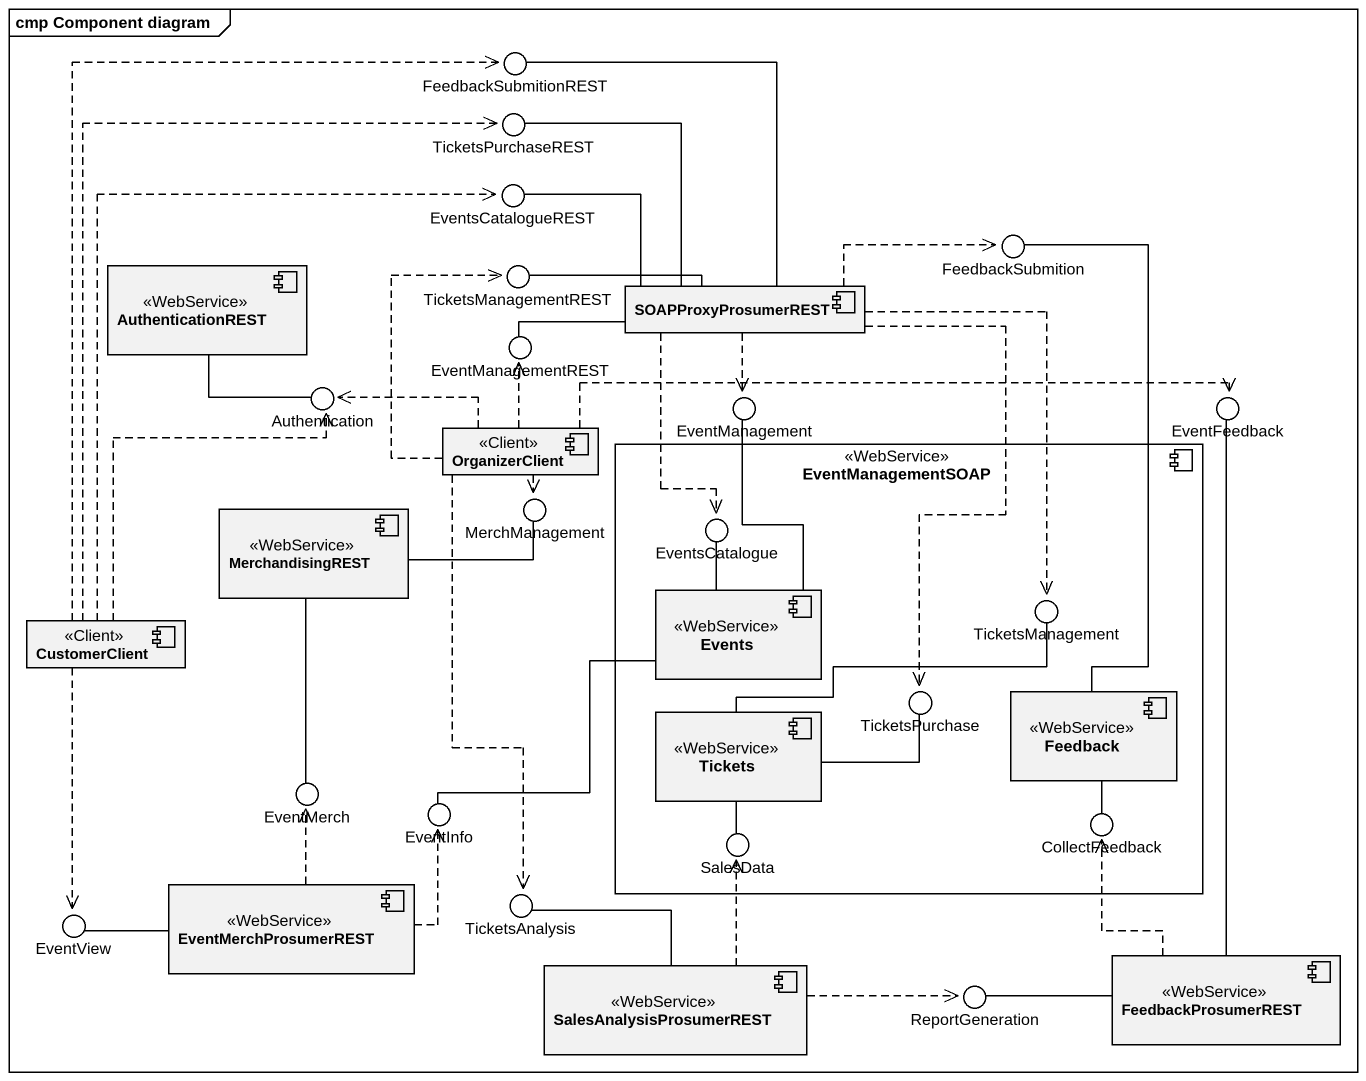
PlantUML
@startuml
mainframe cmp Component diagram
() FeedbackSubmitionREST
() TicketsPurchaseREST
() EventsCatalogueREST
component AuthenticationREST <<WebService>>
() TicketsManagementREST
component SOAPProxyProsumerREST
() FeedbackSubmition
() EventManagementREST
() Authentication
() EventManagement
() EventFeedback
component OrganizerClient <<Client>>
component EventManagementSOAP <<WebService>> {
  component Events <<WebService>>
  component Tickets <<WebService>>
  component Feedback <<WebService>>
}
component MerchandisingREST <<WebService>>
() MerchManagement
() EventsCatalogue
component CustomerClient <<Client>>
() TicketsManagement
() TicketsPurchase
() EventMerch
() EventInfo
() CollectFeedback
() SalesData
() EventView
component EventMerchProsumerREST <<WebService>>
() TicketsAnalysis
component SalesAnalysisProsumerREST <<WebService>>
() ReportGeneration
component FeedbackProsumerREST <<WebService>>
EventManagementSOAP -up- EventsCatalogue
EventManagementSOAP -right- TicketsManagement
EventManagementSOAP -- TicketsPurchase
EventManagementSOAP -- CollectFeedback
EventManagementSOAP -- SalesData
AuthenticationREST -- Authentication
SOAPProxyProsumerREST -up- FeedbackSubmitionREST
SOAPProxyProsumerREST -up- TicketsPurchaseREST
SOAPProxyProsumerREST -left- EventsCatalogueREST
SOAPProxyProsumerREST -left- TicketsManagementREST
SOAPProxyProsumerREST .right.> FeedbackSubmition
SOAPProxyProsumerREST -left- EventManagementREST
SOAPProxyProsumerREST ..> EventManagement
SOAPProxyProsumerREST ..> EventsCatalogue
SOAPProxyProsumerREST ..> TicketsManagement
SOAPProxyProsumerREST ..> TicketsPurchase
OrganizerClient .up.> TicketsManagementREST
OrganizerClient .up.> EventManagementREST
OrganizerClient .left.> Authentication
OrganizerClient .right.> EventFeedback
OrganizerClient ..> MerchManagement
OrganizerClient ..> TicketsAnalysis
MerchandisingREST -right- MerchManagement
MerchandisingREST -- EventMerch
CustomerClient .up.> FeedbackSubmitionREST
CustomerClient .up.> TicketsPurchaseREST
CustomerClient .up.> EventsCatalogueREST
CustomerClient .up.> Authentication
CustomerClient ..> EventView
Events -up- EventManagement
Events -up- EventsCatalogue
Events -- EventInfo
Tickets -right- TicketsManagement
Tickets -right- TicketsPurchase
Tickets -- SalesData
Feedback -up- FeedbackSubmition
Feedback -- CollectFeedback
EventMerchProsumerREST .up.> EventMerch
EventMerchProsumerREST .up.> EventInfo
EventMerchProsumerREST -left- EventView
SalesAnalysisProsumerREST .up.> SalesData
SalesAnalysisProsumerREST -up- TicketsAnalysis
SalesAnalysisProsumerREST .right.> ReportGeneration
FeedbackProsumerREST -up- EventFeedback
FeedbackProsumerREST .up.> CollectFeedback
FeedbackProsumerREST -left- ReportGeneration
@enduml
